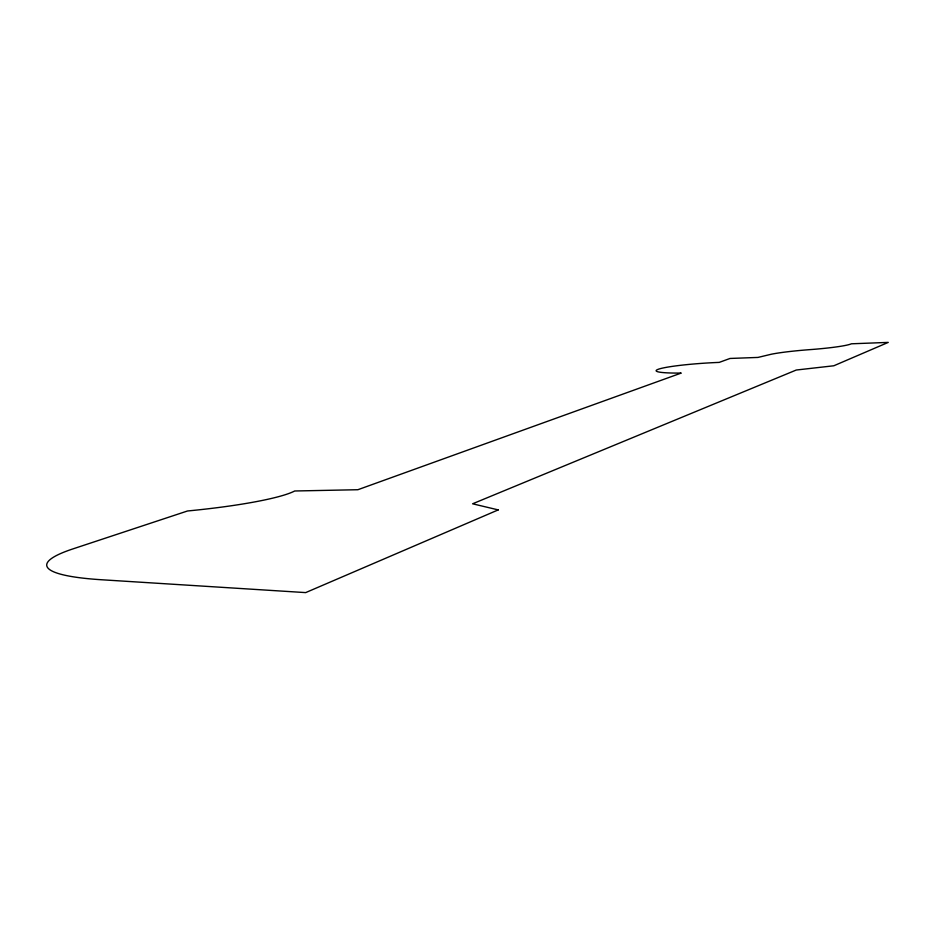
<?xml version="1.0" encoding="UTF-8"?>
<svg xmlns="http://www.w3.org/2000/svg" width="935" height="935" viewBox="0 0 935 935"><rect width="100%" height="100%" fill="white"/><g stroke="black" fill="none" stroke-linecap="round" stroke-linejoin="round"><path stroke-width="1.4" d="M498.215 509.902L305.675 592.603L101.833 579.77A193.3 27.559 -4.9 0 1 72.778 548.95L187.538 510.977A122.988 14.972 -4.9 0 0 294.677 490.992L357.883 489.718L681.229 373.065A50.502 4.523 -3.6 0 1 659.97 368.741A50.502 4.523 -3.6 0 1 719.225 362.394L730.036 358.456L757.958 357.427L771.48 354.19A58.66 5.096 -3.4 0 1 812.386 349.445A53.026 4.43 -3.4 0 0 851.399 343.8L888.25 342.397L833.821 365.772L796.269 370.026L472.596 503.79L498.215 509.902"/></g></svg>
